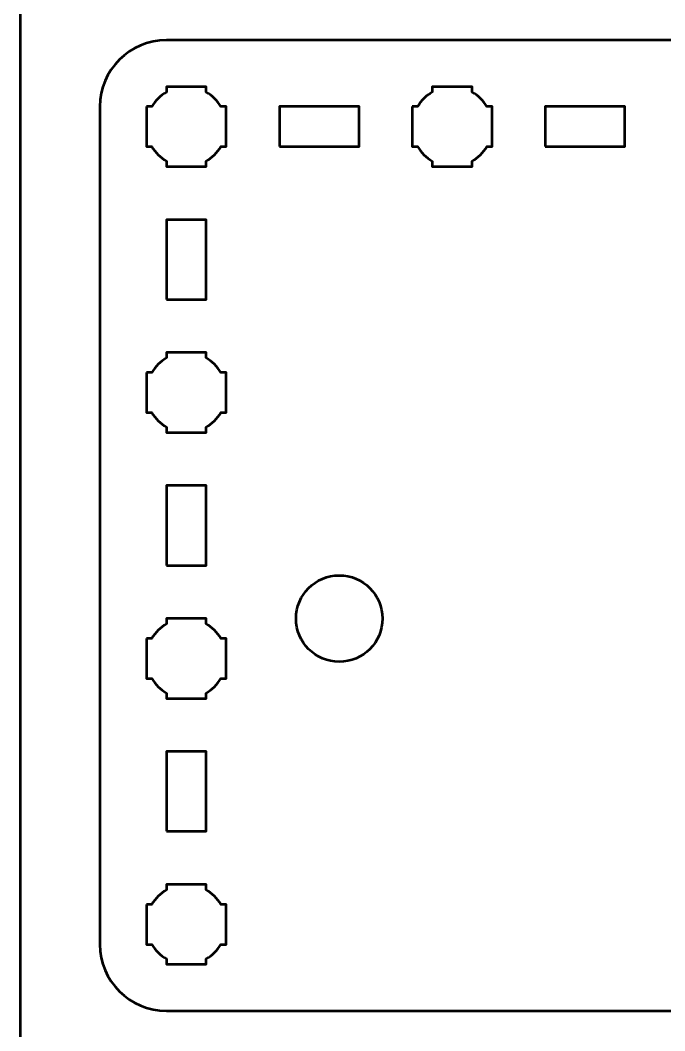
# Model space of a CAD drawing. Header units: centimetres. Extents: x -21 to 0, y -29.7 to 0.
# Drawn here: x -21 to -16.15, y -15.5 to -7.9 of the extents above; entities that cross this region are included whole.
import ezdxf

# ---------------------------------------------------------------- set-up
doc = ezdxf.new("R2010")
doc.units = ezdxf.units.CM
doc.header["$MEASUREMENT"] = 0
doc.layers.add('Layer 1', color=7, linetype='Continuous')

msp = doc.modelspace()

# ---------------------------------------------------------------- linework, layer by layer
at = {"layer": 'Layer 1', "lineweight": 53}
for points in [[(-19.05, -8.85001), (-18.45, -8.85001), (-18.45, -8.55001), (-19.05, -8.55001), (-19.05, -8.85001)], [(-17.05, -8.85001), (-16.45, -8.85001), (-16.45, -8.55001), (-17.05, -8.55001), (-17.05, -8.85001)], [(-19.9, -10.00001), (-19.6, -10.00001), (-19.6, -9.40001), (-19.9, -9.40001), (-19.9, -10.00001)], [(-19.9, -12.00001), (-19.6, -12.00001), (-19.6, -11.40001), (-19.9, -11.40001), (-19.9, -12.00001)], [(-19.9, -14.00001), (-19.6, -14.00001), (-19.6, -13.40001), (-19.9, -13.40001), (-19.9, -14.00001)]]:
    msp.add_lwpolyline(points, close=True, dxfattribs=at)
msp.add_ellipse((-18.6, -12.4), major_axis=(0, 0.325), ratio=1, dxfattribs=at)
at = {"layer": 'Layer 1', "color": 1, "lineweight": 53}
msp.add_open_spline([(-21.00003, -29.19995), (-21.00003, -29.19995), (-21.00003, -5.29992), (-21.00003, -5.29992), (-21.00003, -5.29992), (-21.00003, -5.21709), (-20.93286, -5.14992), (-20.85003, -5.14992), (-20.85003, -5.14992), (-20.7672, -5.14992), (-20.70003, -5.08275), (-20.70003, -4.99992), (-20.70003, -4.99992), (-20.70003, -4.91709), (-20.7672, -4.84992), (-20.85003, -4.84992), (-20.85003, -4.84992), (-20.93286, -4.84992), (-21.00003, -4.78275), (-21.00003, -4.69992), (-21.00003, -4.69992), (-21.00003, -4.61709), (-20.93286, -4.54992), (-20.85003, -4.54992), (-20.85003, -4.54992), (-20.7672, -4.54992), (-20.70003, -4.48275), (-20.70003, -4.39992), (-20.70003, -4.39992), (-20.70003, -4.31709), (-20.7672, -4.24992), (-20.85003, -4.24992), (-20.85003, -4.24992), (-20.93286, -4.24992), (-21.00003, -4.18275), (-21.00003, -4.09992), (-21.00003, -4.09992), (-21.00003, -4.01709), (-20.93286, -3.94992), (-20.85003, -3.94992), (-20.85003, -3.94992), (-20.7672, -3.94992), (-20.70003, -3.88275), (-20.70003, -3.79992), (-20.70003, -3.79992), (-20.70003, -3.71709), (-20.7672, -3.64992), (-20.85003, -3.64992), (-20.85003, -3.64992), (-20.93286, -3.64992), (-21.00003, -3.58275), (-21.00003, -3.49992), (-21.00003, -3.49992), (-21.00003, -3.41709), (-20.93286, -3.34992), (-20.85003, -3.34992), (-20.85003, -3.34992), (-20.7672, -3.34992), (-20.70003, -3.28275), (-20.70003, -3.19992), (-20.70003, -3.19992), (-20.70003, -3.11709), (-20.7672, -3.04992), (-20.85003, -3.04992), (-20.85003, -3.04992), (-20.93286, -3.04992), (-21.00003, -2.98275), (-21.00003, -2.89992), (-21.00003, -2.89992), (-21.00003, -2.81709), (-20.93286, -2.74992), (-20.85003, -2.74992), (-20.85003, -2.74992), (-20.7672, -2.74992), (-20.70003, -2.68275), (-20.70003, -2.59992), (-20.70003, -2.59992), (-20.70003, -2.51709), (-20.7672, -2.44992), (-20.85003, -2.44992), (-20.85003, -2.44992), (-20.93286, -2.44992), (-21.00003, -2.38275), (-21.00003, -2.29992), (-21.00003, -2.29992), (-21.00003, -2.21709), (-20.93286, -2.14992), (-20.85003, -2.14992), (-20.85003, -2.14992), (-20.7672, -2.14992), (-20.70003, -2.08275), (-20.70003, -1.99992), (-20.70003, -1.99992), (-20.70003, -1.91709), (-20.7672, -1.84992), (-20.85003, -1.84992), (-20.85003, -1.84992), (-20.93286, -1.84992), (-21.00003, -1.78275), (-21.00003, -1.69992), (-21.00003, -1.69992), (-21.00003, -1.61709), (-20.93286, -1.54992), (-20.85003, -1.54992), (-20.85003, -1.54992), (-20.7672, -1.54992), (-20.70003, -1.48275), (-20.70003, -1.39992), (-20.70003, -1.39992), (-20.70003, -1.31709), (-20.7672, -1.24992), (-20.85003, -1.24992), (-20.85003, -1.24992), (-20.93286, -1.24992), (-21.00003, -1.18275), (-21.00003, -1.09992), (-21.00003, -1.09992), (-21.00003, -1.09992), (-21.00003, -0.49992), (-21.00003, -0.49992), (-21.00003, -0.49992), (-21.00003, -0.22295), (-20.77694, 0.00004), (-20.49994, 0.00004), (-20.49994, 0.00004), (-20.49994, 0.00004), (-0.50008, 0.00004), (-0.50008, 0.00004), (-0.50008, 0.00004), (-0.22294, 0.00004), (0.00002, -0.22295), (0.00002, -0.49992), (0.00002, -0.49992), (0.00002, -0.49992), (0.00002, -29.19995), (0.00002, -29.19995), (0.00002, -29.19995), (0.00002, -29.47695), (-0.22294, -29.70004), (-0.50008, -29.70004), (-0.50008, -29.70004), (-0.50008, -29.70004), (-20.49994, -29.70004), (-20.49994, -29.70004), (-20.49994, -29.70004), (-20.77694, -29.70004), (-21.00003, -29.47695), (-21.00003, -29.19995)], degree=3, knots=[0, 0, 0, 0, 0.027027, 0.027027, 0.027027, 0.027027, 0.0540541, 0.0540541, 0.0540541, 0.0540541, 0.0810811, 0.0810811, 0.0810811, 0.0810811, 0.1081081, 0.1081081, 0.1081081, 0.1081081, 0.1351351, 0.1351351, 0.1351351, 0.1351351, 0.1621622, 0.1621622, 0.1621622, 0.1621622, 0.1891892, 0.1891892, 0.1891892, 0.1891892, 0.2162162, 0.2162162, 0.2162162, 0.2162162, 0.2432432, 0.2432432, 0.2432432, 0.2432432, 0.2702703, 0.2702703, 0.2702703, 0.2702703, 0.2972973, 0.2972973, 0.2972973, 0.2972973, 0.3243243, 0.3243243, 0.3243243, 0.3243243, 0.3513514, 0.3513514, 0.3513514, 0.3513514, 0.3783784, 0.3783784, 0.3783784, 0.3783784, 0.4054054, 0.4054054, 0.4054054, 0.4054054, 0.4324324, 0.4324324, 0.4324324, 0.4324324, 0.4594595, 0.4594595, 0.4594595, 0.4594595, 0.4864865, 0.4864865, 0.4864865, 0.4864865, 0.5135135, 0.5135135, 0.5135135, 0.5135135, 0.5405405, 0.5405405, 0.5405405, 0.5405405, 0.5675676, 0.5675676, 0.5675676, 0.5675676, 0.5945946, 0.5945946, 0.5945946, 0.5945946, 0.6216216, 0.6216216, 0.6216216, 0.6216216, 0.6486486, 0.6486486, 0.6486486, 0.6486486, 0.6756757, 0.6756757, 0.6756757, 0.6756757, 0.7027027, 0.7027027, 0.7027027, 0.7027027, 0.7297297, 0.7297297, 0.7297297, 0.7297297, 0.7567568, 0.7567568, 0.7567568, 0.7567568, 0.7837838, 0.7837838, 0.7837838, 0.7837838, 0.8108108, 0.8108108, 0.8108108, 0.8108108, 0.8378378, 0.8378378, 0.8378378, 0.8378378, 0.8648649, 0.8648649, 0.8648649, 0.8648649, 0.8918919, 0.8918919, 0.8918919, 0.8918919, 0.9189189, 0.9189189, 0.9189189, 0.9189189, 0.9459459, 0.9459459, 0.9459459, 0.9459459, 0.972973, 0.972973, 0.972973, 0.972973, 1, 1, 1, 1], dxfattribs=at)
at = {"layer": 'Layer 1', "color": 3, "lineweight": 53}
msp.add_open_spline([(-20.4, -14.85001), (-20.4, -14.85001), (-20.4, -8.55001), (-20.4, -8.55001), (-20.4, -8.55001), (-20.4, -8.27392), (-20.17609, -8.05001), (-19.9, -8.05001), (-19.9, -8.05001), (-19.9, -8.05001), (-11.6, -8.05001), (-11.6, -8.05001), (-11.6, -8.05001), (-11.32391, -8.05001), (-11.1, -8.27392), (-11.1, -8.55001), (-11.1, -8.55001), (-11.1, -8.55001), (-11.1, -14.85001), (-11.1, -14.85001), (-11.1, -14.85001), (-11.1, -15.1261), (-11.32391, -15.35001), (-11.6, -15.35001), (-11.6, -15.35001), (-11.6, -15.35001), (-19.9, -15.35001), (-19.9, -15.35001), (-19.9, -15.35001), (-20.17609, -15.35001), (-20.4, -15.1261), (-20.4, -14.85001)], degree=3, knots=[0, 0, 0, 0, 0.125, 0.125, 0.125, 0.125, 0.25, 0.25, 0.25, 0.25, 0.375, 0.375, 0.375, 0.375, 0.5, 0.5, 0.5, 0.5, 0.625, 0.625, 0.625, 0.625, 0.75, 0.75, 0.75, 0.75, 0.875, 0.875, 0.875, 0.875, 1, 1, 1, 1], dxfattribs=at)
at = {"layer": 'Layer 1', "lineweight": 53}
for points in [[(-20.05, -8.55001), (-20.05, -8.55001), (-20.00985, -8.55001), (-20.00985, -8.55001), (-20.00985, -8.55001), (-19.9835, -8.50448), (-19.94553, -8.46651), (-19.9, -8.44016), (-19.9, -8.44016), (-19.9, -8.44016), (-19.9, -8.40001), (-19.9, -8.40001), (-19.9, -8.40001), (-19.9, -8.40001), (-19.75, -8.40001), (-19.75, -8.40001), (-19.75, -8.40001), (-19.75, -8.40001), (-19.6, -8.40001), (-19.6, -8.40001), (-19.6, -8.40001), (-19.6, -8.40001), (-19.6, -8.44016), (-19.6, -8.44016), (-19.6, -8.44016), (-19.55447, -8.46651), (-19.5165, -8.50448), (-19.49015, -8.55001), (-19.49015, -8.55001), (-19.49015, -8.55001), (-19.45, -8.55001), (-19.45, -8.55001), (-19.45, -8.55001), (-19.45, -8.55001), (-19.45, -8.70001), (-19.45, -8.70001), (-19.45, -8.70001), (-19.45, -8.70001), (-19.45, -8.85001), (-19.45, -8.85001), (-19.45, -8.85001), (-19.45, -8.85001), (-19.49015, -8.85001), (-19.49015, -8.85001), (-19.49015, -8.85001), (-19.5165, -8.89554), (-19.55447, -8.93351), (-19.6, -8.95986), (-19.6, -8.95986), (-19.6, -8.95986), (-19.6, -9.00001), (-19.6, -9.00001), (-19.6, -9.00001), (-19.6, -9.00001), (-19.75, -9.00001), (-19.75, -9.00001), (-19.75, -9.00001), (-19.75, -9.00001), (-19.9, -9.00001), (-19.9, -9.00001), (-19.9, -9.00001), (-19.9, -9.00001), (-19.9, -8.95986), (-19.9, -8.95986), (-19.9, -8.95986), (-19.94553, -8.93351), (-19.9835, -8.89554), (-20.00985, -8.85001), (-20.00985, -8.85001), (-20.00985, -8.85001), (-20.05, -8.85001), (-20.05, -8.85001), (-20.05, -8.85001), (-20.05, -8.85001), (-20.05, -8.70001), (-20.05, -8.70001), (-20.05, -8.70001), (-20.05, -8.70001), (-20.05, -8.55001), (-20.05, -8.55001)], [(-18.05, -8.55001), (-18.05, -8.55001), (-18.00985, -8.55001), (-18.00985, -8.55001), (-18.00985, -8.55001), (-17.9835, -8.50448), (-17.94553, -8.46651), (-17.9, -8.44016), (-17.9, -8.44016), (-17.9, -8.44016), (-17.9, -8.40001), (-17.9, -8.40001), (-17.9, -8.40001), (-17.9, -8.40001), (-17.75, -8.40001), (-17.75, -8.40001), (-17.75, -8.40001), (-17.75, -8.40001), (-17.6, -8.40001), (-17.6, -8.40001), (-17.6, -8.40001), (-17.6, -8.40001), (-17.6, -8.44016), (-17.6, -8.44016), (-17.6, -8.44016), (-17.55447, -8.46651), (-17.5165, -8.50448), (-17.49015, -8.55001), (-17.49015, -8.55001), (-17.49015, -8.55001), (-17.45, -8.55001), (-17.45, -8.55001), (-17.45, -8.55001), (-17.45, -8.55001), (-17.45, -8.70001), (-17.45, -8.70001), (-17.45, -8.70001), (-17.45, -8.70001), (-17.45, -8.85001), (-17.45, -8.85001), (-17.45, -8.85001), (-17.45, -8.85001), (-17.49015, -8.85001), (-17.49015, -8.85001), (-17.49015, -8.85001), (-17.5165, -8.89554), (-17.55447, -8.93351), (-17.6, -8.95986), (-17.6, -8.95986), (-17.6, -8.95986), (-17.6, -9.00001), (-17.6, -9.00001), (-17.6, -9.00001), (-17.6, -9.00001), (-17.75, -9.00001), (-17.75, -9.00001), (-17.75, -9.00001), (-17.75, -9.00001), (-17.9, -9.00001), (-17.9, -9.00001), (-17.9, -9.00001), (-17.9, -9.00001), (-17.9, -8.95986), (-17.9, -8.95986), (-17.9, -8.95986), (-17.94553, -8.93351), (-17.9835, -8.89554), (-18.00985, -8.85001), (-18.00985, -8.85001), (-18.00985, -8.85001), (-18.05, -8.85001), (-18.05, -8.85001), (-18.05, -8.85001), (-18.05, -8.85001), (-18.05, -8.70001), (-18.05, -8.70001), (-18.05, -8.70001), (-18.05, -8.70001), (-18.05, -8.55001), (-18.05, -8.55001)], [(-20.05, -10.55001), (-20.05, -10.55001), (-20.00985, -10.55001), (-20.00985, -10.55001), (-20.00985, -10.55001), (-19.9835, -10.50448), (-19.94553, -10.46651), (-19.9, -10.44016), (-19.9, -10.44016), (-19.9, -10.44016), (-19.9, -10.40001), (-19.9, -10.40001), (-19.9, -10.40001), (-19.9, -10.40001), (-19.75, -10.40001), (-19.75, -10.40001), (-19.75, -10.40001), (-19.75, -10.40001), (-19.6, -10.40001), (-19.6, -10.40001), (-19.6, -10.40001), (-19.6, -10.40001), (-19.6, -10.44016), (-19.6, -10.44016), (-19.6, -10.44016), (-19.55447, -10.46651), (-19.5165, -10.50448), (-19.49015, -10.55001), (-19.49015, -10.55001), (-19.49015, -10.55001), (-19.45, -10.55001), (-19.45, -10.55001), (-19.45, -10.55001), (-19.45, -10.55001), (-19.45, -10.70001), (-19.45, -10.70001), (-19.45, -10.70001), (-19.45, -10.70001), (-19.45, -10.85001), (-19.45, -10.85001), (-19.45, -10.85001), (-19.45, -10.85001), (-19.49015, -10.85001), (-19.49015, -10.85001), (-19.49015, -10.85001), (-19.5165, -10.89554), (-19.55447, -10.93351), (-19.6, -10.95986), (-19.6, -10.95986), (-19.6, -10.95986), (-19.6, -11.00001), (-19.6, -11.00001), (-19.6, -11.00001), (-19.6, -11.00001), (-19.75, -11.00001), (-19.75, -11.00001), (-19.75, -11.00001), (-19.75, -11.00001), (-19.9, -11.00001), (-19.9, -11.00001), (-19.9, -11.00001), (-19.9, -11.00001), (-19.9, -10.95986), (-19.9, -10.95986), (-19.9, -10.95986), (-19.94553, -10.93351), (-19.9835, -10.89554), (-20.00985, -10.85001), (-20.00985, -10.85001), (-20.00985, -10.85001), (-20.05, -10.85001), (-20.05, -10.85001), (-20.05, -10.85001), (-20.05, -10.85001), (-20.05, -10.70001), (-20.05, -10.70001), (-20.05, -10.70001), (-20.05, -10.70001), (-20.05, -10.55001), (-20.05, -10.55001)], [(-20.05, -12.55001), (-20.05, -12.55001), (-20.00985, -12.55001), (-20.00985, -12.55001), (-20.00985, -12.55001), (-19.9835, -12.50448), (-19.94553, -12.46651), (-19.9, -12.44016), (-19.9, -12.44016), (-19.9, -12.44016), (-19.9, -12.40001), (-19.9, -12.40001), (-19.9, -12.40001), (-19.9, -12.40001), (-19.75, -12.40001), (-19.75, -12.40001), (-19.75, -12.40001), (-19.75, -12.40001), (-19.6, -12.40001), (-19.6, -12.40001), (-19.6, -12.40001), (-19.6, -12.40001), (-19.6, -12.44016), (-19.6, -12.44016), (-19.6, -12.44016), (-19.55447, -12.46651), (-19.5165, -12.50448), (-19.49015, -12.55001), (-19.49015, -12.55001), (-19.49015, -12.55001), (-19.45, -12.55001), (-19.45, -12.55001), (-19.45, -12.55001), (-19.45, -12.55001), (-19.45, -12.70001), (-19.45, -12.70001), (-19.45, -12.70001), (-19.45, -12.70001), (-19.45, -12.85001), (-19.45, -12.85001), (-19.45, -12.85001), (-19.45, -12.85001), (-19.49015, -12.85001), (-19.49015, -12.85001), (-19.49015, -12.85001), (-19.5165, -12.89554), (-19.55447, -12.93351), (-19.6, -12.95986), (-19.6, -12.95986), (-19.6, -12.95986), (-19.6, -13.00001), (-19.6, -13.00001), (-19.6, -13.00001), (-19.6, -13.00001), (-19.75, -13.00001), (-19.75, -13.00001), (-19.75, -13.00001), (-19.75, -13.00001), (-19.9, -13.00001), (-19.9, -13.00001), (-19.9, -13.00001), (-19.9, -13.00001), (-19.9, -12.95986), (-19.9, -12.95986), (-19.9, -12.95986), (-19.94553, -12.93351), (-19.9835, -12.89554), (-20.00985, -12.85001), (-20.00985, -12.85001), (-20.00985, -12.85001), (-20.05, -12.85001), (-20.05, -12.85001), (-20.05, -12.85001), (-20.05, -12.85001), (-20.05, -12.70001), (-20.05, -12.70001), (-20.05, -12.70001), (-20.05, -12.70001), (-20.05, -12.55001), (-20.05, -12.55001)], [(-20.05, -14.55001), (-20.05, -14.55001), (-20.00985, -14.55001), (-20.00985, -14.55001), (-20.00985, -14.55001), (-19.9835, -14.50448), (-19.94553, -14.46651), (-19.9, -14.44016), (-19.9, -14.44016), (-19.9, -14.44016), (-19.9, -14.40001), (-19.9, -14.40001), (-19.9, -14.40001), (-19.9, -14.40001), (-19.75, -14.40001), (-19.75, -14.40001), (-19.75, -14.40001), (-19.75, -14.40001), (-19.6, -14.40001), (-19.6, -14.40001), (-19.6, -14.40001), (-19.6, -14.40001), (-19.6, -14.44016), (-19.6, -14.44016), (-19.6, -14.44016), (-19.55447, -14.46651), (-19.5165, -14.50448), (-19.49015, -14.55001), (-19.49015, -14.55001), (-19.49015, -14.55001), (-19.45, -14.55001), (-19.45, -14.55001), (-19.45, -14.55001), (-19.45, -14.55001), (-19.45, -14.70001), (-19.45, -14.70001), (-19.45, -14.70001), (-19.45, -14.70001), (-19.45, -14.85001), (-19.45, -14.85001), (-19.45, -14.85001), (-19.45, -14.85001), (-19.49015, -14.85001), (-19.49015, -14.85001), (-19.49015, -14.85001), (-19.5165, -14.89554), (-19.55447, -14.93351), (-19.6, -14.95986), (-19.6, -14.95986), (-19.6, -14.95986), (-19.6, -15.00001), (-19.6, -15.00001), (-19.6, -15.00001), (-19.6, -15.00001), (-19.75, -15.00001), (-19.75, -15.00001), (-19.75, -15.00001), (-19.75, -15.00001), (-19.9, -15.00001), (-19.9, -15.00001), (-19.9, -15.00001), (-19.9, -15.00001), (-19.9, -14.95986), (-19.9, -14.95986), (-19.9, -14.95986), (-19.94553, -14.93351), (-19.9835, -14.89554), (-20.00985, -14.85001), (-20.00985, -14.85001), (-20.00985, -14.85001), (-20.05, -14.85001), (-20.05, -14.85001), (-20.05, -14.85001), (-20.05, -14.85001), (-20.05, -14.70001), (-20.05, -14.70001), (-20.05, -14.70001), (-20.05, -14.70001), (-20.05, -14.55001), (-20.05, -14.55001)]]:
    msp.add_open_spline(points, degree=3, knots=[0, 0, 0, 0, 0.05, 0.05, 0.05, 0.05, 0.1, 0.1, 0.1, 0.1, 0.15, 0.15, 0.15, 0.15, 0.2, 0.2, 0.2, 0.2, 0.25, 0.25, 0.25, 0.25, 0.3, 0.3, 0.3, 0.3, 0.35, 0.35, 0.35, 0.35, 0.4, 0.4, 0.4, 0.4, 0.45, 0.45, 0.45, 0.45, 0.5, 0.5, 0.5, 0.5, 0.55, 0.55, 0.55, 0.55, 0.6, 0.6, 0.6, 0.6, 0.65, 0.65, 0.65, 0.65, 0.7, 0.7, 0.7, 0.7, 0.75, 0.75, 0.75, 0.75, 0.8, 0.8, 0.8, 0.8, 0.85, 0.85, 0.85, 0.85, 0.9, 0.9, 0.9, 0.9, 0.95, 0.95, 0.95, 0.95, 1, 1, 1, 1], dxfattribs=at)

doc.saveas('drawing.dxf')
